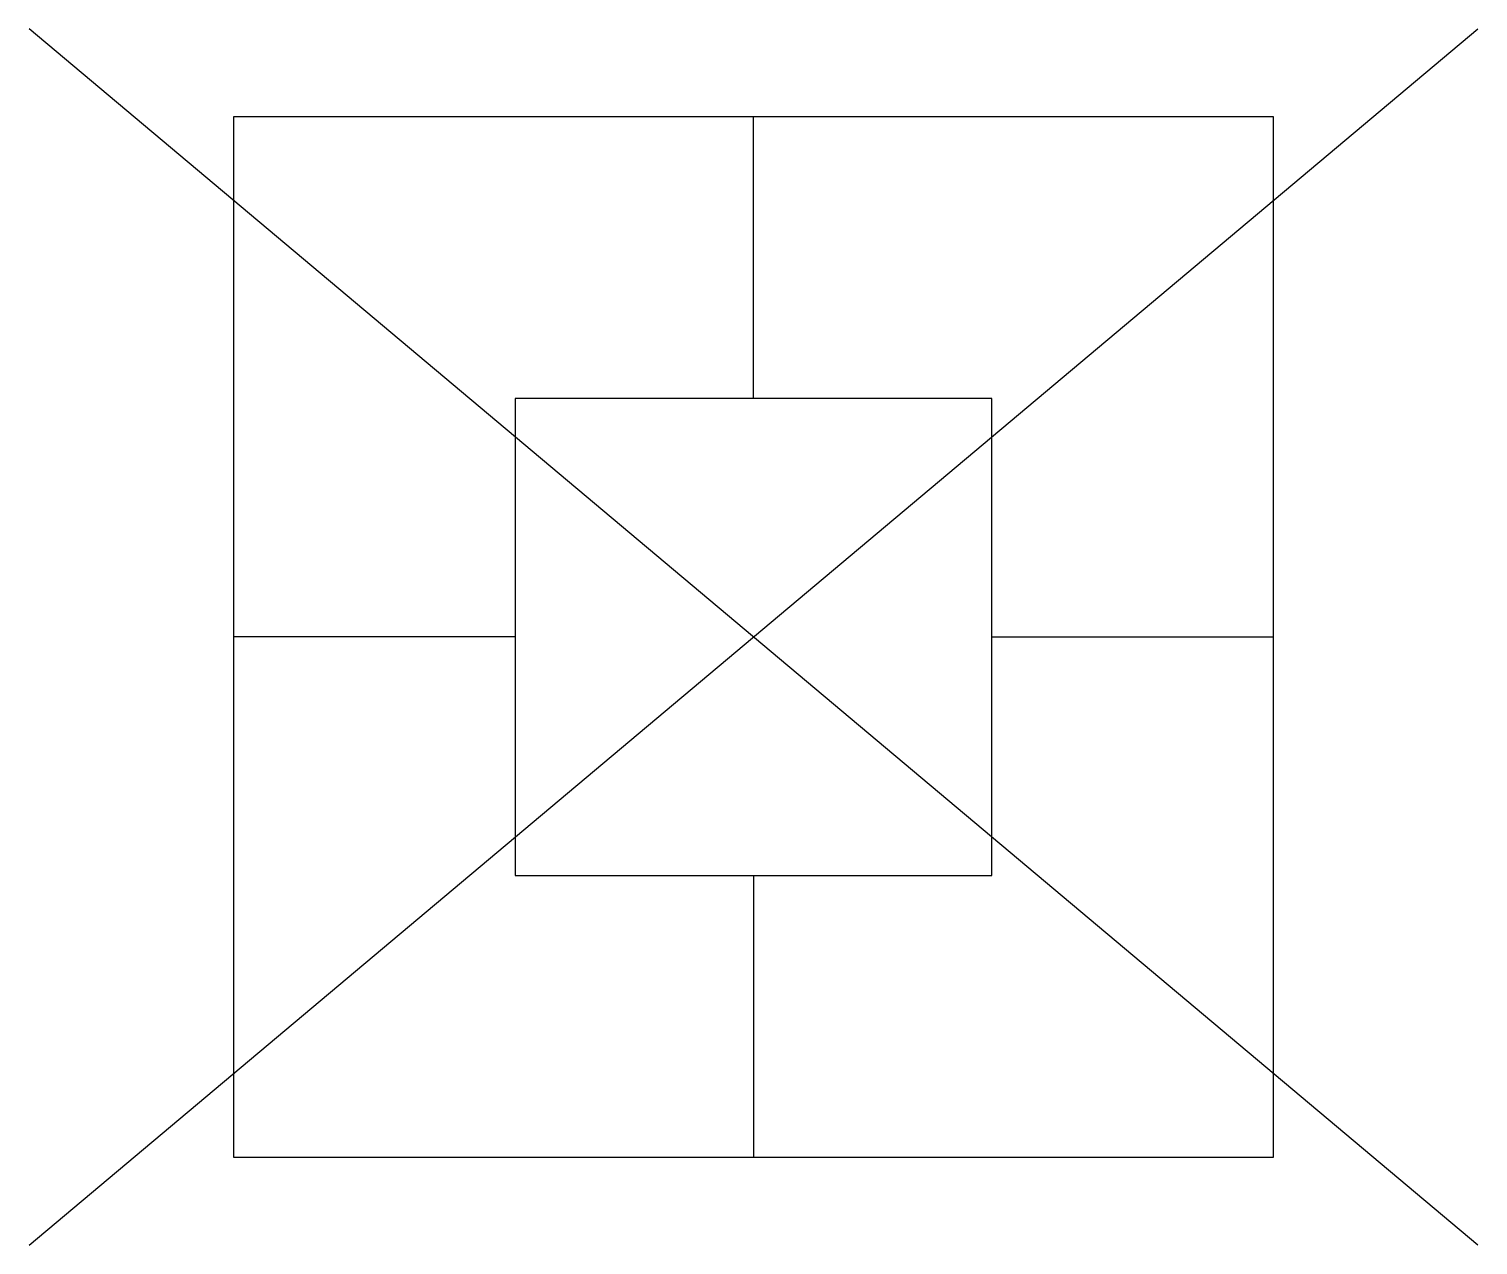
# Model space of a CAD drawing. Header units: metres. Extents: x -0.84 to 0.84, y -0.7 to 0.7.
import ezdxf

# ---------------------------------------------------------------- set-up
doc = ezdxf.new("R2010")
doc.units = ezdxf.units.M
doc.header["$LTSCALE"] = 0.2

msp = doc.modelspace()

# ---------------------------------------------------------------- linework, layer by layer
at = {"color": 0}
for p, q in [((-0.8357, -0.7013), (0.8357, 0.7013)), ((0.8357, -0.7013), (-0.8357, 0.7013))]:
    msp.add_line(p, q, dxfattribs=at)
at = {"flags": 128}
for points in [[(-0.6, -0.6), (0.6, -0.6), (0.6, 0.6), (-0.6, 0.6)], [(-0.275, -0.275), (0.275, -0.275), (0.275, 0.275), (-0.275, 0.275)]]:
    msp.add_lwpolyline(points, close=True, dxfattribs=at)
for points in [[(0, 0.275), (0, 0.6)], [(-0.275, 0), (-0.6, 0)], [(0.275, 0), (0.6, 0)], [(0, -0.275), (0, -0.6)]]:
    msp.add_lwpolyline(points, dxfattribs=at)

doc.saveas('drawing.dxf')
